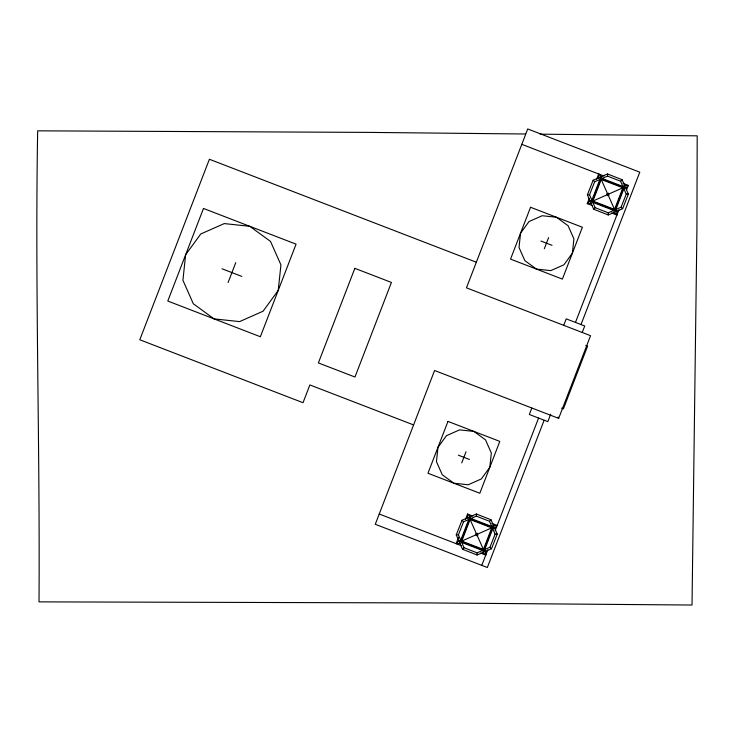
<?xml version="1.0" encoding="UTF-8"?>
<svg xmlns="http://www.w3.org/2000/svg" width="734" height="734" viewBox="0 0 734 734"><rect width="100%" height="100%" fill="white"/><g stroke="black" fill="none" stroke-linecap="round" stroke-linejoin="round"><path stroke-width="1.1" d="M228.1 282.517L235.752 262.68M461.75 462.879L466.035 451.768M544.325 248.734L548.61 237.623M460.603 543.472L456.126 543.655L458.567 537.306M465.503 519.323L467.549 514.029L472.834 516.066M589.292 198.318L587.255 203.602L592.54 205.648M596.641 179.27L598.678 173.986L601.889 177.105M469.375 517.883L460.145 541.82L484.137 551.078L493.367 527.14L469.375 517.883L484.137 551.078M600.504 177.839L591.274 201.777L615.275 211.025L624.506 187.087L600.504 177.839L614.551 209.41L622.882 187.803L601.229 179.454L592.898 201.061L614.551 209.41M460.98 541.453L469.742 518.718L492.542 527.507L483.77 550.243L460.98 541.453L492.542 527.507M476.247 535.802L477.265 533.159M607.376 195.758L608.403 193.106M531.774 408.141L529.324 414.49L547.848 421.628L550.702 414.224M563.758 325.208L566.208 318.859L584.723 325.997L582.273 332.346M481.788 565.354L487.789 549.794M495.129 530.746L538.582 418.059M575.465 322.428L618.918 209.74M626.671 189.638L628.304 185.408L623.01 183.362M544.142 420.206L487.339 567.501L375.276 524.287L434.583 370.505L558.675 418.362L590.558 335.686L466.457 287.838L527.728 128.964L639.782 172.178L581.016 324.566M587.384 194.822L593.127 180.225L607.513 173.967L622.111 179.711L628.377 194.097L622.625 208.704L608.238 214.961L593.641 209.208L587.384 194.822L589.53 194.785L594.678 181.72L607.55 176.114L620.625 181.261L626.23 194.134L621.083 207.208L608.202 212.814L595.136 207.667L592.98 202.712M456.254 534.875L461.998 520.278L476.384 514.011L490.982 519.764L497.239 534.15L491.496 548.748L477.109 555.005L462.512 549.261L456.254 534.875L458.401 534.838L463.998 547.711L477.072 552.858L489.954 547.252L495.092 534.187L489.495 521.305L476.421 516.167L463.539 521.764L458.401 534.838M593.641 209.208L595.136 207.667M620.625 181.261L622.111 179.711M462.512 549.261L463.998 547.711M489.495 521.305L490.982 519.764M590.393 200.391L587.255 203.602L591.742 203.419M456.126 543.655L459.264 540.435M625.175 188.592L628.304 185.408L623.827 185.564M494.046 528.645L497.175 525.452L491.881 523.415M592.898 201.061L624.506 187.087M492.697 525.608L497.175 525.452M626.23 194.134L628.377 194.097M495.092 534.187L497.239 534.15M525.425 134.001L368.395 132.395L37.663 130.835C34.929 287.847 40.067 444.859 39.012 601.871L430.876 602.944L692.024 605.036L696.915 229.953L697.199 135.827L540.16 134.166M521.801 144.332L603.972 176.022M606.568 193.923L609.211 194.941M611.587 212.988L616.881 215.034L616.716 210.539M540.912 241.036L552.023 245.321M476.348 262.212L209.392 159.269L139.79 339.759L303.023 402.709L309.876 384.937L413.591 424.931M585.75 345.393L587.604 346.109L563.409 408.847L561.556 408.132M222.007 268.772L241.844 276.424M458.337 455.181L469.448 459.466M475.43 533.976L478.082 534.994M379.239 514.011L461.411 545.692M480.458 553.041L485.752 555.078L485.578 550.583M593.127 180.225L594.678 181.72M621.083 207.208L622.625 208.704M461.998 520.278L463.539 521.764M489.954 547.252L491.496 548.748M470.751 517.149L467.549 514.029L467.723 518.498M613.679 211.878L616.881 215.034M482.55 551.931L485.752 555.078M558.106 417.077L558.675 418.362M589.53 194.785L592.118 200.731M598.678 173.986L598.852 178.445M607.513 173.967L607.55 176.114M608.202 212.814L608.238 214.961M476.384 514.011L476.421 516.167M477.072 552.858L477.109 555.005M185.629 254.744L182.913 280.278L193.317 303.757L214.071 318.886L239.605 321.611L263.084 311.198L278.214 290.444L280.938 264.91L270.525 241.431L249.771 226.301L224.237 223.586L200.758 233.99L185.629 254.744M437.969 447.327L436.446 461.622L442.272 474.77L453.896 483.238L468.191 484.77L481.339 478.935L489.817 467.319L491.34 453.016L485.513 439.868L473.889 431.399L459.585 429.876L446.437 435.702L437.969 447.327M520.544 233.183L519.021 247.486L524.847 260.634L536.471 269.103L550.775 270.626L563.923 264.8L572.392 253.175L573.915 238.88L568.088 225.733L556.464 217.255L542.169 215.732L529.021 221.558L520.544 233.183M203.483 208.456L167.783 301.032L260.359 336.741L296.068 244.156L203.483 208.456M354.843 268.341L318.373 362.917L354.962 377.028L391.433 282.443L354.843 268.341M447.969 421.399L427.968 473.246L479.816 493.239L499.808 441.391L447.969 421.399M530.544 207.263L510.552 259.111L562.391 279.103L582.392 227.256L530.544 207.263M600.88 178.665L592.109 201.41L614.899 210.199L623.671 187.454L600.88 178.665M470.09 519.507L461.769 541.105L483.422 549.463L491.752 527.856L470.09 519.507"/></g></svg>
